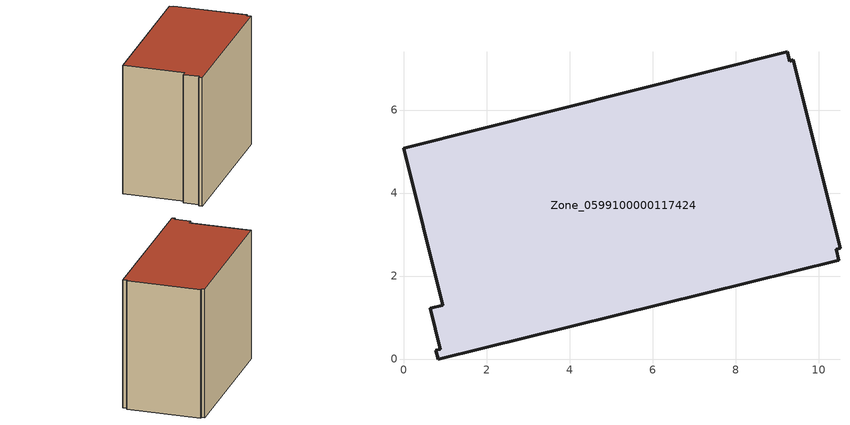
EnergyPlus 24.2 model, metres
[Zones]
Zone_0599100000117424
 floor ground (C_G): 9.31,7.18 9.39,7.21 10.52,2.67 10.42,2.65 10.49,2.39 0.83,0 0.78,0.21 0.89,0.24 0.64,1.23 0.94,1.3 0,5.08 9.25,7.4 z0
 wall outside (C_F): 0.94,1.3 0.64,1.23 0.89,0.24 0.78,0.21 0.83,0 10.49,2.39 10.42,2.65 10.52,2.67 9.39,7.21 9.31,7.18 9.25,7.4 0,5.08 0.94,1.3 z0:8.39
 roof outside (C_R): 9.31,7.18 9.25,7.4 0,5.08 0.94,1.3 0.64,1.23 0.89,0.24 0.78,0.21 0.83,0 10.49,2.39 10.42,2.65 10.52,2.67 9.39,7.21 z8.39
[BUILDING]
Pand.0599100000117424: North Axis=0; Terrain=City; Loads Convergence Tolerance Value=0.04; Temperature Convergence Tolerance Value=0.4; Solar Distribution=FullExterior; Maximum Number of Warmup Days=25; Minimum Number of Warmup Days=1
[Site:Location]
Rotterdam.The.Hague.AP_ZH_NLD Design_Conditions: Latitude=51.96; Longitude=4.45; Time Zone=1; Elevation=-4.5
[SITE:GROUNDTEMPERATURE:BUILDINGSURFACE]
18, 18, 18, 18, 18, 18, 18, 18, 18, 18, 18, 18
[MATERIAL] Thermal Absorptance=0.9; Solar Absorptance=0.7; Visible Absorptance=0.7
Name | Roughness | Thickness | Conductivity | Density | Specific Heat
G.TI.1975-1991 | MediumSmooth | 0.15 | 0.288461 | 540 | 1210
F.TI.1975-1991 | Rough | 0.3 | 0.230769 | 1920 | 840
R.TI.1975-1991 | MediumRough | 0.2 | 0.153846 | 1500 | 1000
[CONSTRUCTION]
C_G: G.TI.1975-1991
C_F: F.TI.1975-1991
C_R: R.TI.1975-1991
[ZONE]
Zone_0599100000117424: Type=1; Multiplier=1; Ceiling Height=Autocalculate; Volume=Autocalculate; Floor Area=autocalculate; Part of Total Floor Area=Yes
[ZONEINFILTRATION:DESIGNFLOWRATE]
Infil_Zone_0599100000117424: Zone or ZoneList or Space or SpaceList=Zone_0599100000117424; Schedule=AlwaysOn; Design Flow Rate Calculation Method=Flow/Area; Flow Rate per Floor Area=0.003; Constant Term Coefficient=1; Temperature Term Coefficient=0; Velocity Term Coefficient=0; Velocity Squared Term Coefficient=0
[HVACTEMPLATE:ZONE:IDEALLOADSAIRSYSTEM]
Zone_0599100000117424: Maximum Heating Supply Air Temperature=50; Minimum Cooling Supply Air Temperature=13; Maximum Heating Supply Air Humidity Ratio=0.0156; Minimum Cooling Supply Air Humidity Ratio=0.0077; Heating Limit=NoLimit; Cooling Limit=NoLimit; Dehumidification Control Type=ConstantSensibleHeatRatio; Cooling Sensible Heat Ratio=0.7; Dehumidification Setpoint=60; Humidification Control Type=None; Humidification Setpoint=30; Outdoor Air Method=None; Outdoor Air Flow Rate per Person=0.00944; Outdoor Air Flow Rate per Zone Floor Area=0; Outdoor Air Flow Rate per Zone=0; Demand Controlled Ventilation Type=None; Outdoor Air Economizer Type=NoEconomizer; Heat Recovery Type=None; Sensible Heat Recovery Effectiveness=0.7; Latent Heat Recovery Effectiveness=0.65
[ZONECONTROL:THERMOSTAT]
ThermostatControl_Zone_0599100000117424: Zone or ZoneList=Zone_0599100000117424; Control Type Schedule=DualSetpointControlType; Control 1=Thermostat_Zone_0599100000117424; Temperature Difference Between Cutout And Setpoint=0
[THERMOSTATSETPOINT:DUALSETPOINT]
Thermostat_Zone_0599100000117424: Heating Setpoint Temperature Schedule=HeatingSetpoint_Zone_0599100000117424; Cooling Setpoint Temperature Schedule=CoolingSetpoint_Zone_0599100000117424
[SCHEDULE:COMPACT]
HeatingSetpoint_Zone_0599100000117424: Through: 12/31, For: AllDays, Until: 24:00, 21
CoolingSetpoint_Zone_0599100000117424: Through: 12/31, For: AllDays, Until: 24:00, 24
DualSetpointControlType: Through: 12/31, For: AllDays, Until: 24:00, 4
AlwaysOn: Through: 12/31, For: AllDays, Until: 24:00, 1
